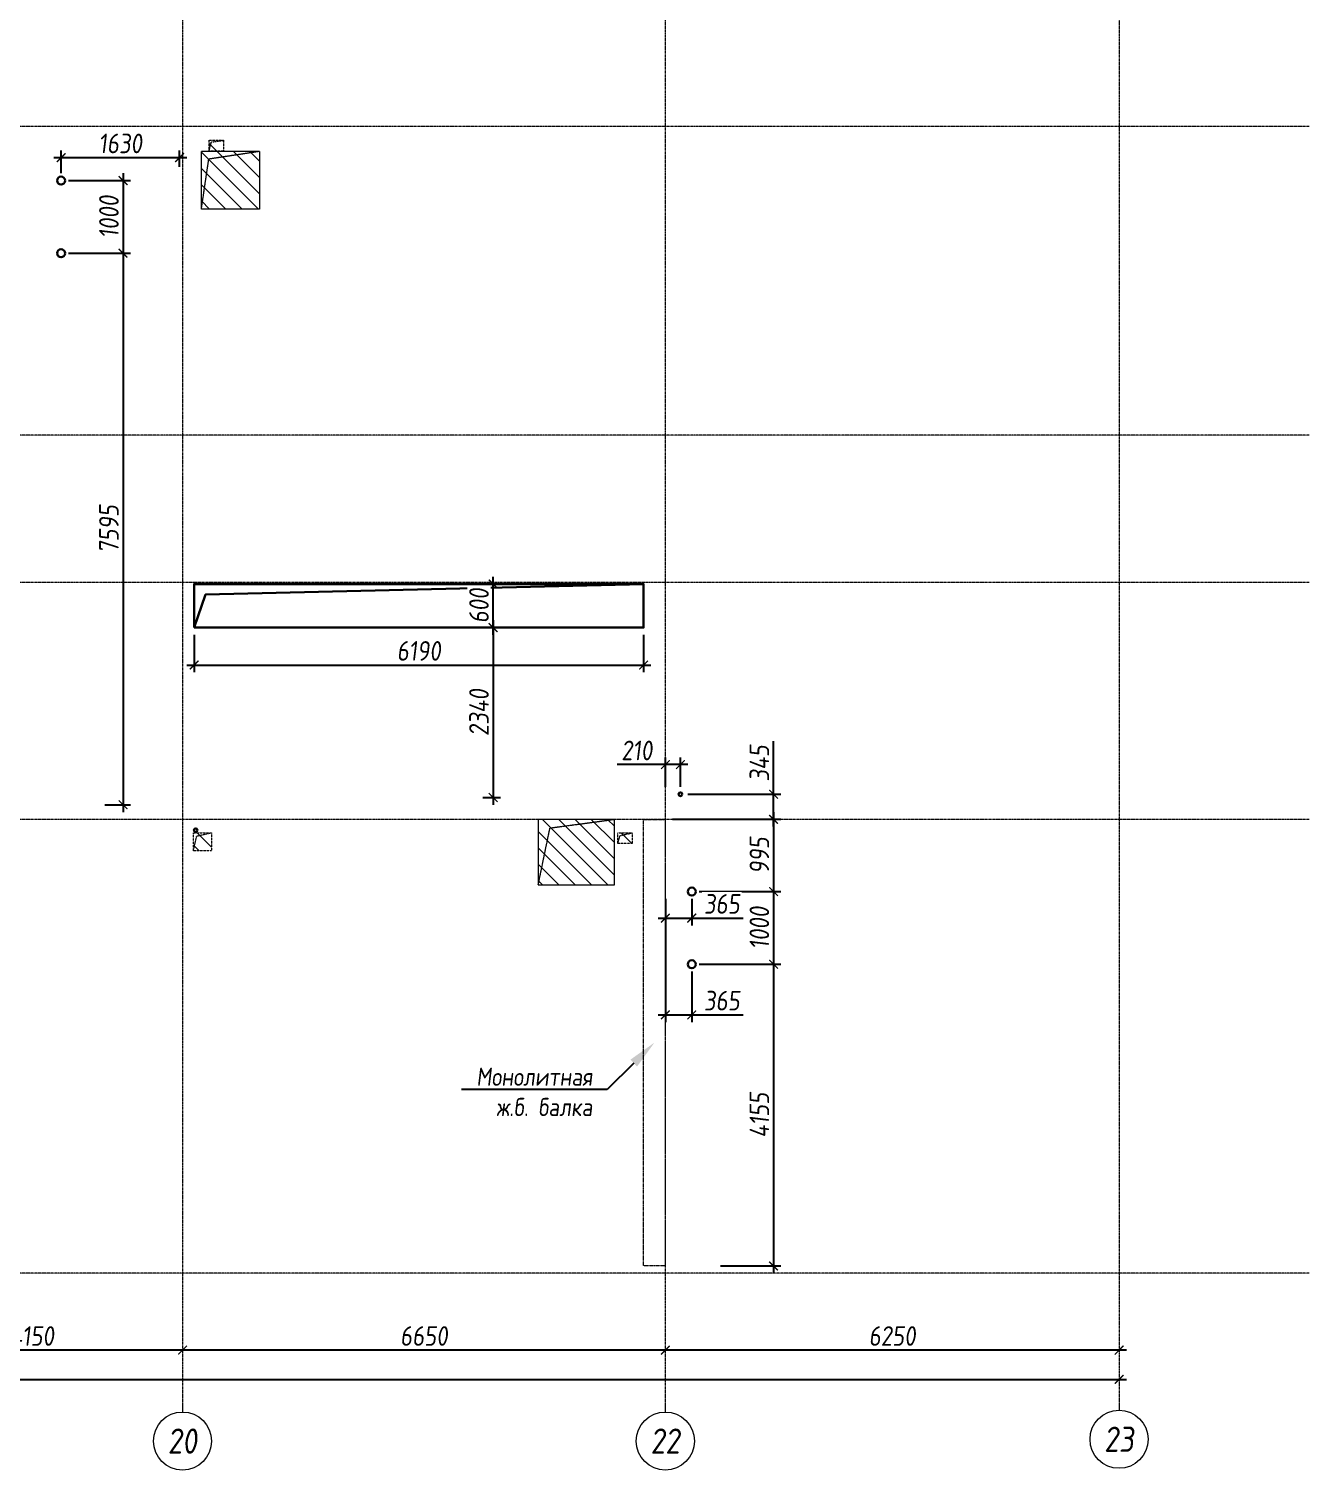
# Model space of a CAD drawing. Header units: millimetres. Extents: x -233751 to 529254, y -907864 to 285890.
# Drawn here: x 382953 to 400588, y 52494 to 72340 of the extents above; entities that cross this region are included whole.
import ezdxf
from ezdxf import colors
from ezdxf.entities.mleader import LeaderData, LeaderLine
from ezdxf.enums import TextEntityAlignment as Align
from ezdxf.math import Vec2, Vec3

# ---------------------------------------------------------------- set-up
doc = ezdxf.new("R2010")
doc.units = ezdxf.units.MM
doc.linetypes.add('ADSK_Штриховая_ш2 п1', pattern=[3, 2, -1])
doc.linetypes.add('осевая', pattern=[2, 1.25, -0.25, 0.25, -0.25])
doc.layers.get('0').update_dxf_attribs({"lineweight": 30})
doc.layers.get('Defpoints').update_dxf_attribs({"lineweight": 0})
for name, color, linetype, lineweight in [('КР_БалкиЖБ', 7, 'ADSK_Штриховая_ш2 п1', 5), ('КР_Новые отверстия', 5, 'Continuous', 30), ('КР_Оси', 7, 'Continuous', 5), ('КР_Размеры отверстия', 7, 'Continuous', 5), ('КР_Сущ отверстия', 6, 'Continuous', 15), ('КР_Тонкая', 250, 'Continuous', 0)]:
    doc.layers.add(name, color=color, linetype=linetype, lineweight=lineweight)
doc.styles.add('ISOCPEUR', font='isocpeur.ttf', dxfattribs={"width": 0.85, "oblique": 7})
doc.dimstyles.new('R_100', dxfattribs={"dimtxt": 270, "dimasz": 120, "dimexe": 100, "dimexo": 100, "dimgap": 60, "dimtad": 1, "dimdec": 0, "dimrnd": 5, "dimzin": 0, "dimdsep": 46, "dimtxsty": 'ISOCPEUR', "dimblk": 'ARCHTICK', "dimcen": 0, "dimdle": 100, "dimclrd": 256, "dimclre": 256, "dimclrt": 256, "dimadec": 0, "dimazin": 0, "dimtfac": 2, "dimtdec": 0, "dimtmove": 0, "dimatfit": 3, "dimfxl": 1, "dimtvp": 3, "dimtfill": 1, "dimtolj": 1, "dimtzin": 0, "dimarcsym": 0})

# ---------------------------------------------------------------- blocks, each defined once
blk = doc.blocks.new('*U2232')
at = {"color": 0, "linetype": 'ByBlock', "lineweight": -2, "ltscale": 10}
blk.add_line((0, 0), (-74924, 0), dxfattribs=at)
blk = doc.blocks.new('*U1875')
at = {"color": 0, "linetype": 'ByBlock', "lineweight": -2, "ltscale": 10}
blk.add_line((0, 0), (-74924, 0), dxfattribs=at)
blk = doc.blocks.new('*U1876')
at = {"color": 0, "linetype": 'ByBlock', "lineweight": -2, "ltscale": 10}
blk.add_line((0, 0), (-74924, 0), dxfattribs=at)
blk = doc.blocks.new('*U1877')
at = {"color": 0, "linetype": 'ByBlock', "lineweight": -2, "ltscale": 10}
blk.add_line((0, 0), (-74924, 0), dxfattribs=at)
blk = doc.blocks.new('*U1884')
at = {"color": 0, "linetype": 'ByBlock', "lineweight": -2, "ltscale": 10}
blk.add_line((0, 0), (-74924, 0), dxfattribs=at)
blk = doc.blocks.new('*U1895')
at = {"color": 0, "linetype": 'ByBlock', "lineweight": -2, "ltscale": 10}
blk.add_line((0, 0), (0, -34307), dxfattribs=at)
at = {"color": 0, "linetype": 'Continuous', "lineweight": -2}
blk.add_line((0, -34307), (0, -34407), dxfattribs=at)
blk.add_circle((0, -34807), 400, dxfattribs=at)
at = {"color": 0, "linetype": 'Continuous', "lineweight": -2, "style": 'ISOCPEUR', "oblique": 7, "width": 0.856383}
blk.add_text('20', height=347.4, dxfattribs=at).set_placement((0, -34807), align=Align.MIDDLE_CENTER)
blk = doc.blocks.new('*U1896')
at = {"color": 0, "linetype": 'ByBlock', "lineweight": -2, "ltscale": 10}
blk.add_line((0, 0), (0, -34307), dxfattribs=at)
at = {"color": 0, "linetype": 'Continuous', "lineweight": -2}
blk.add_line((0, -34307), (0, -34407), dxfattribs=at)
blk.add_circle((0, -34807), 400, dxfattribs=at)
at = {"color": 0, "linetype": 'Continuous', "lineweight": -2, "style": 'ISOCPEUR', "oblique": 7, "width": 0.856383}
blk.add_text('22', height=347.4, dxfattribs=at).set_placement((0, -34807), align=Align.MIDDLE_CENTER)
blk = doc.blocks.new('*U1897')
at = {"color": 0, "linetype": 'ByBlock', "lineweight": -2, "ltscale": 10}
blk.add_line((0, 0), (0, -34307), dxfattribs=at)
at = {"color": 0, "linetype": 'Continuous', "lineweight": -2}
blk.add_line((0, -34307), (0, -34407), dxfattribs=at)
blk.add_circle((0, -34807), 400, dxfattribs=at)
at = {"color": 0, "linetype": 'Continuous', "lineweight": -2, "style": 'ISOCPEUR', "oblique": 7, "width": 0.856383}
blk.add_text('23', height=347.4, dxfattribs=at).set_placement((0, -34807), align=Align.MIDDLE_CENTER)
blk = doc.blocks.new('_ArchTick')
at = {"color": 0, "linetype": 'ByBlock', "const_width": 0.15}
blk.add_lwpolyline([(-0.5, -0.5), (0.5, 0.5)], dxfattribs=at)
blk = doc.blocks.new('*D20')
at = {"layer": 'Defpoints', "color": 0, "transparency": 16777216}
for p in [(329555, 53745), (397970, 53745), (397970, 53745)]:
    blk.add_point(p, dxfattribs=at)
at = {"layer": 'КР_Оси', "lineweight": -2, "transparency": 16777216}
blk.add_line((329455, 53745), (398070, 53745), dxfattribs=at)
at = {"layer": 'КР_Оси', "lineweight": -2, "transparency": 16777216, "xscale": 120, "yscale": 120, "zscale": 120, "rotation": 180}
blk.add_blockref('_ArchTick', (329555, 53745), dxfattribs=at)
at = {"layer": 'КР_Оси', "lineweight": -2, "transparency": 16777216, "xscale": 120, "yscale": 120, "zscale": 120}
blk.add_blockref('_ArchTick', (397970, 53745), dxfattribs=at)
at = {"layer": 'КР_Оси', "transparency": 16777216, "insert": (365456, 53940), "char_height": 270, "attachment_point": 5, "style": 'ISOCPEUR', "bg_fill": 3, "box_fill_scale": 1.1, "bg_fill_color": 256, "bg_fill_true_color": 13158600, "bg_fill_transparency": 0}
blk.add_mtext('\\A1;68415', dxfattribs=at)
blk = doc.blocks.new('*D21')
at = {"layer": 'Defpoints', "color": 0, "transparency": 16777216}
for p in [(391720, 54147), (391720, 54147), (397970, 54147)]:
    blk.add_point(p, dxfattribs=at)
at = {"layer": 'КР_Оси', "lineweight": -2, "transparency": 16777216}
blk.add_line((398070, 54147), (391620, 54147), dxfattribs=at)
at = {"layer": 'КР_Оси', "lineweight": -2, "transparency": 16777216, "xscale": 120, "yscale": 120, "zscale": 120, "rotation": 180}
blk.add_blockref('_ArchTick', (391720, 54147), dxfattribs=at)
at = {"layer": 'КР_Оси', "lineweight": -2, "transparency": 16777216, "xscale": 120, "yscale": 120, "zscale": 120}
blk.add_blockref('_ArchTick', (397970, 54147), dxfattribs=at)
at = {"layer": 'КР_Оси', "transparency": 16777216, "insert": (394845, 54342), "char_height": 270, "attachment_point": 5, "style": 'ISOCPEUR', "bg_fill": 3, "box_fill_scale": 1.1, "bg_fill_color": 256, "bg_fill_true_color": 13158600, "bg_fill_transparency": 0}
blk.add_mtext('\\A1;6250', dxfattribs=at)
blk = doc.blocks.new('*D22')
at = {"layer": 'Defpoints', "color": 0, "transparency": 16777216}
for p in [(385070, 54147), (385070, 54147), (391720, 54147)]:
    blk.add_point(p, dxfattribs=at)
at = {"layer": 'КР_Оси', "lineweight": -2, "transparency": 16777216}
blk.add_line((391820, 54147), (384970, 54147), dxfattribs=at)
at = {"layer": 'КР_Оси', "lineweight": -2, "transparency": 16777216, "xscale": 120, "yscale": 120, "zscale": 120, "rotation": 180}
blk.add_blockref('_ArchTick', (385070, 54147), dxfattribs=at)
at = {"layer": 'КР_Оси', "lineweight": -2, "transparency": 16777216, "xscale": 120, "yscale": 120, "zscale": 120}
blk.add_blockref('_ArchTick', (391720, 54147), dxfattribs=at)
at = {"layer": 'КР_Оси', "transparency": 16777216, "insert": (388395, 54342), "char_height": 270, "attachment_point": 5, "style": 'ISOCPEUR', "bg_fill": 3, "box_fill_scale": 1.1, "bg_fill_color": 256, "bg_fill_true_color": 13158600, "bg_fill_transparency": 0}
blk.add_mtext('\\A1;6650', dxfattribs=at)
blk = doc.blocks.new('*D23')
at = {"layer": 'Defpoints', "color": 0, "transparency": 16777216}
for p in [(380920, 54147), (380920, 54147), (385070, 54147)]:
    blk.add_point(p, dxfattribs=at)
at = {"layer": 'КР_Оси', "lineweight": -2, "transparency": 16777216}
blk.add_line((385170, 54147), (380820, 54147), dxfattribs=at)
at = {"layer": 'КР_Оси', "lineweight": -2, "transparency": 16777216, "xscale": 120, "yscale": 120, "zscale": 120, "rotation": 180}
blk.add_blockref('_ArchTick', (380920, 54147), dxfattribs=at)
at = {"layer": 'КР_Оси', "lineweight": -2, "transparency": 16777216, "xscale": 120, "yscale": 120, "zscale": 120}
blk.add_blockref('_ArchTick', (385070, 54147), dxfattribs=at)
at = {"layer": 'КР_Оси', "transparency": 16777216, "insert": (382995, 54342), "char_height": 270, "attachment_point": 5, "style": 'ISOCPEUR', "bg_fill": 3, "box_fill_scale": 1.1, "bg_fill_color": 256, "bg_fill_true_color": 13158600, "bg_fill_transparency": 0}
blk.add_mtext('\\A1;4150', dxfattribs=at)
blk = doc.blocks.new('*D159')
at = {"layer": 'Defpoints', "color": 0, "transparency": 16777216}
for p in [(383398, 70251), (383398, 69251), (384251, 69251)]:
    blk.add_point(p, dxfattribs=at)
at = {"layer": 'КР_Размеры отверстия', "lineweight": -2, "transparency": 16777216}
for p, q in [((384251, 70351), (384251, 69151)), ((383498, 70251), (384351, 70251)), ((383498, 69251), (384351, 69251))]:
    blk.add_line(p, q, dxfattribs=at)
at = {"layer": 'КР_Размеры отверстия', "lineweight": -2, "transparency": 16777216, "xscale": 120, "yscale": 120, "zscale": 120}
for p, rotation in [((384251, 70251), 90), ((384251, 69251), 270)]:
    blk.add_blockref('_ArchTick', p, dxfattribs=dict(at, rotation=rotation))
at = {"layer": 'КР_Размеры отверстия', "transparency": 16777216, "insert": (384056, 69751), "char_height": 270, "attachment_point": 5, "rotation": 90, "style": 'ISOCPEUR', "bg_fill": 3, "box_fill_scale": 1.1, "bg_fill_color": 256, "bg_fill_true_color": 13158600, "bg_fill_transparency": 0}
blk.add_mtext('\\A1;1000', dxfattribs=at)
blk = doc.blocks.new('*D160')
at = {"layer": 'Defpoints', "color": 0, "transparency": 16777216}
for p in [(383398, 69251), (383899, 61656), (384251, 61656)]:
    blk.add_point(p, dxfattribs=at)
at = {"layer": 'КР_Размеры отверстия', "lineweight": -2, "transparency": 16777216}
for p, q in [((384251, 69351), (384251, 61556)), ((383498, 69251), (384351, 69251)), ((383999, 61656), (384351, 61656))]:
    blk.add_line(p, q, dxfattribs=at)
at = {"layer": 'КР_Размеры отверстия', "lineweight": -2, "transparency": 16777216, "xscale": 120, "yscale": 120, "zscale": 120}
for p, rotation in [((384251, 69251), 90), ((384251, 61656), 270)]:
    blk.add_blockref('_ArchTick', p, dxfattribs=dict(at, rotation=rotation))
at = {"layer": 'КР_Размеры отверстия', "transparency": 16777216, "insert": (384056, 65453), "char_height": 270, "attachment_point": 5, "rotation": 90, "style": 'ISOCPEUR', "bg_fill": 3, "box_fill_scale": 1.1, "bg_fill_color": 256, "bg_fill_true_color": 13158600, "bg_fill_transparency": 0}
blk.add_mtext('\\A1;7595', dxfattribs=at)
blk = doc.blocks.new('*D161')
at = {"layer": 'Defpoints', "color": 0, "transparency": 16777216}
for p in [(385030, 70567), (385030, 70338), (383398, 70251)]:
    blk.add_point(p, dxfattribs=at)
at = {"layer": 'КР_Размеры отверстия', "lineweight": -2, "transparency": 16777216}
for p, q in [((383398, 70351), (383398, 70667)), ((385030, 70438), (385030, 70667)), ((383298, 70567), (385130, 70567))]:
    blk.add_line(p, q, dxfattribs=at)
at = {"layer": 'КР_Размеры отверстия', "lineweight": -2, "transparency": 16777216, "xscale": 120, "yscale": 120, "zscale": 120, "rotation": 180}
blk.add_blockref('_ArchTick', (383398, 70567), dxfattribs=at)
at = {"layer": 'КР_Размеры отверстия', "lineweight": -2, "transparency": 16777216, "xscale": 120, "yscale": 120, "zscale": 120}
blk.add_blockref('_ArchTick', (385030, 70567), dxfattribs=at)
at = {"layer": 'КР_Размеры отверстия', "transparency": 16777216, "insert": (384214, 70762), "char_height": 270, "attachment_point": 5, "style": 'ISOCPEUR', "bg_fill": 3, "box_fill_scale": 1.1, "bg_fill_color": 256, "bg_fill_true_color": 13158600, "bg_fill_transparency": 0}
blk.add_mtext('\\A1;1630', dxfattribs=at)
blk = doc.blocks.new('*D162')
at = {"layer": 'Defpoints', "color": 0, "transparency": 16777216}
for p in [(385230, 64096), (391420, 64096), (391420, 63580)]:
    blk.add_point(p, dxfattribs=at)
at = {"layer": 'КР_Размеры отверстия', "lineweight": -2, "transparency": 16777216}
for p, q in [((385230, 63996), (385230, 63480)), ((391420, 63996), (391420, 63480)), ((385130, 63580), (391520, 63580))]:
    blk.add_line(p, q, dxfattribs=at)
at = {"layer": 'КР_Размеры отверстия', "lineweight": -2, "transparency": 16777216, "xscale": 120, "yscale": 120, "zscale": 120, "rotation": 180}
blk.add_blockref('_ArchTick', (385230, 63580), dxfattribs=at)
at = {"layer": 'КР_Размеры отверстия', "lineweight": -2, "transparency": 16777216, "xscale": 120, "yscale": 120, "zscale": 120}
blk.add_blockref('_ArchTick', (391420, 63580), dxfattribs=at)
at = {"layer": 'КР_Размеры отверстия', "transparency": 16777216, "insert": (388325, 63775), "char_height": 270, "attachment_point": 5, "style": 'ISOCPEUR', "bg_fill": 3, "box_fill_scale": 1.1, "bg_fill_color": 256, "bg_fill_true_color": 13158600, "bg_fill_transparency": 0}
blk.add_mtext('\\A1;6190', dxfattribs=at)
blk = doc.blocks.new('*D163')
at = {"layer": 'КР_Размеры отверстия', "lineweight": -2, "transparency": 16777216}
for p, q in [((389348, 63996), (389348, 64796)), ((389112, 64696), (389448, 64696)), ((389142, 64096), (389448, 64096))]:
    blk.add_line(p, q, dxfattribs=at)
at = {"layer": 'КР_Размеры отверстия', "lineweight": -2, "transparency": 16777216, "xscale": 120, "yscale": 120, "zscale": 120}
for p, rotation in [((389348, 64696), 90), ((389348, 64096), 270)]:
    blk.add_blockref('_ArchTick', p, dxfattribs=dict(at, rotation=rotation))
at = {"layer": 'КР_Размеры отверстия', "transparency": 16777216, "insert": (389153, 64396), "char_height": 270, "attachment_point": 5, "rotation": 90, "style": 'ISOCPEUR', "bg_fill": 3, "box_fill_scale": 1.1, "bg_fill_color": 256, "bg_fill_true_color": 13158600, "bg_fill_transparency": 0}
blk.add_mtext('\\A1;600', dxfattribs=at)
at = {"layer": 'Defpoints', "color": 0, "transparency": 16777216}
for p in [(389012, 64696), (389348, 64696), (389042, 64096)]:
    blk.add_point(p, dxfattribs=at)
blk = doc.blocks.new('*D164')
at = {"layer": 'Defpoints', "color": 0, "transparency": 16777216}
for p in [(389042, 64096), (389106, 61756), (389348, 61756)]:
    blk.add_point(p, dxfattribs=at)
at = {"layer": 'КР_Размеры отверстия', "lineweight": -2, "transparency": 16777216}
for p, q in [((389348, 64196), (389348, 61656)), ((389142, 64096), (389448, 64096)), ((389206, 61756), (389448, 61756))]:
    blk.add_line(p, q, dxfattribs=at)
at = {"layer": 'КР_Размеры отверстия', "lineweight": -2, "transparency": 16777216, "xscale": 120, "yscale": 120, "zscale": 120}
for p, rotation in [((389348, 64096), 90), ((389348, 61756), 270)]:
    blk.add_blockref('_ArchTick', p, dxfattribs=dict(at, rotation=rotation))
at = {"layer": 'КР_Размеры отверстия', "transparency": 16777216, "insert": (389153, 62926), "char_height": 270, "attachment_point": 5, "rotation": 90, "style": 'ISOCPEUR', "bg_fill": 3, "box_fill_scale": 1.1, "bg_fill_color": 256, "bg_fill_true_color": 13158600, "bg_fill_transparency": 0}
blk.add_mtext('\\A1;2340', dxfattribs=at)
blk = doc.blocks.new('*D165')
at = {"layer": 'Defpoints', "color": 0, "transparency": 16777216}
for p in [(391720, 62209), (391720, 61801), (391928, 61801)]:
    blk.add_point(p, dxfattribs=at)
at = {"layer": 'КР_Размеры отверстия', "lineweight": -2, "transparency": 16777216}
for p, q in [((391720, 62209), (391056, 62209)), ((391720, 61901), (391720, 62309)), ((392028, 62209), (391720, 62209)), ((391928, 61901), (391928, 62309))]:
    blk.add_line(p, q, dxfattribs=at)
at = {"layer": 'КР_Размеры отверстия', "lineweight": -2, "transparency": 16777216, "xscale": 120, "yscale": 120, "zscale": 120, "rotation": 180}
blk.add_blockref('_ArchTick', (391720, 62209), dxfattribs=at)
at = {"layer": 'КР_Размеры отверстия', "lineweight": -2, "transparency": 16777216, "xscale": 120, "yscale": 120, "zscale": 120}
blk.add_blockref('_ArchTick', (391928, 62209), dxfattribs=at)
at = {"layer": 'КР_Размеры отверстия', "transparency": 16777216, "insert": (391328, 62404), "char_height": 270, "attachment_point": 5, "style": 'ISOCPEUR', "bg_fill": 3, "box_fill_scale": 1.1, "bg_fill_color": 256, "bg_fill_true_color": 13158600, "bg_fill_transparency": 0}
blk.add_mtext('\\A1;210', dxfattribs=at)
blk = doc.blocks.new('*D166')
at = {"layer": 'Defpoints', "color": 0, "transparency": 16777216}
for p in [(391928, 61801), (393210, 61801), (391720, 61456)]:
    blk.add_point(p, dxfattribs=at)
at = {"layer": 'КР_Размеры отверстия', "lineweight": -2, "transparency": 16777216}
for p, q in [((393210, 61801), (393210, 62533)), ((392028, 61801), (393310, 61801)), ((393210, 61356), (393210, 61801)), ((391820, 61456), (393310, 61456))]:
    blk.add_line(p, q, dxfattribs=at)
at = {"layer": 'КР_Размеры отверстия', "lineweight": -2, "transparency": 16777216, "xscale": 120, "yscale": 120, "zscale": 120}
for p, rotation in [((393210, 61801), 90), ((393210, 61456), 270)]:
    blk.add_blockref('_ArchTick', p, dxfattribs=dict(at, rotation=rotation))
at = {"layer": 'КР_Размеры отверстия', "transparency": 16777216, "insert": (393015, 62227), "char_height": 270, "attachment_point": 5, "rotation": 90, "style": 'ISOCPEUR', "bg_fill": 3, "box_fill_scale": 1.1, "bg_fill_color": 256, "bg_fill_true_color": 13158600, "bg_fill_transparency": 0}
blk.add_mtext('\\A1;345', dxfattribs=at)
blk = doc.blocks.new('*D167')
at = {"layer": 'Defpoints', "color": 0, "transparency": 16777216}
for p in [(391720, 61456), (392084, 60461), (393210, 60461)]:
    blk.add_point(p, dxfattribs=at)
at = {"layer": 'КР_Размеры отверстия', "lineweight": -2, "transparency": 16777216}
for p, q in [((393210, 61556), (393210, 60361)), ((391820, 61456), (393310, 61456)), ((392184, 60461), (393310, 60461))]:
    blk.add_line(p, q, dxfattribs=at)
at = {"layer": 'КР_Размеры отверстия', "lineweight": -2, "transparency": 16777216, "xscale": 120, "yscale": 120, "zscale": 120}
for p, rotation in [((393210, 61456), 90), ((393210, 60461), 270)]:
    blk.add_blockref('_ArchTick', p, dxfattribs=dict(at, rotation=rotation))
at = {"layer": 'КР_Размеры отверстия', "transparency": 16777216, "insert": (393015, 60958), "char_height": 270, "attachment_point": 5, "rotation": 90, "style": 'ISOCPEUR', "bg_fill": 3, "box_fill_scale": 1.1, "bg_fill_color": 256, "bg_fill_true_color": 13158600, "bg_fill_transparency": 0}
blk.add_mtext('\\A1;995', dxfattribs=at)
blk = doc.blocks.new('*D168')
at = {"layer": 'Defpoints', "color": 0, "transparency": 16777216}
for p in [(392084, 60461), (392084, 59461), (393210, 59461)]:
    blk.add_point(p, dxfattribs=at)
at = {"layer": 'КР_Размеры отверстия', "lineweight": -2, "transparency": 16777216}
for p, q in [((393210, 60561), (393210, 59361)), ((392184, 60461), (393310, 60461)), ((392184, 59461), (393310, 59461))]:
    blk.add_line(p, q, dxfattribs=at)
at = {"layer": 'КР_Размеры отверстия', "lineweight": -2, "transparency": 16777216, "xscale": 120, "yscale": 120, "zscale": 120}
for p, rotation in [((393210, 60461), 90), ((393210, 59461), 270)]:
    blk.add_blockref('_ArchTick', p, dxfattribs=dict(at, rotation=rotation))
at = {"layer": 'КР_Размеры отверстия', "transparency": 16777216, "insert": (393015, 59961), "char_height": 270, "attachment_point": 5, "rotation": 90, "style": 'ISOCPEUR', "bg_fill": 3, "box_fill_scale": 1.1, "bg_fill_color": 256, "bg_fill_true_color": 13158600, "bg_fill_transparency": 0}
blk.add_mtext('\\A1;1000', dxfattribs=at)
blk = doc.blocks.new('*D169')
at = {"layer": 'Defpoints', "color": 0, "transparency": 16777216}
for p in [(392084, 59461), (392380, 55306), (393210, 55306)]:
    blk.add_point(p, dxfattribs=at)
at = {"layer": 'КР_Размеры отверстия', "lineweight": -2, "transparency": 16777216}
for p, q in [((393210, 59561), (393210, 55206)), ((392184, 59461), (393310, 59461)), ((392480, 55306), (393310, 55306))]:
    blk.add_line(p, q, dxfattribs=at)
at = {"layer": 'КР_Размеры отверстия', "lineweight": -2, "transparency": 16777216, "xscale": 120, "yscale": 120, "zscale": 120}
for p, rotation in [((393210, 59461), 90), ((393210, 55306), 270)]:
    blk.add_blockref('_ArchTick', p, dxfattribs=dict(at, rotation=rotation))
at = {"layer": 'КР_Размеры отверстия', "transparency": 16777216, "insert": (393015, 57383), "char_height": 270, "attachment_point": 5, "rotation": 90, "style": 'ISOCPEUR', "bg_fill": 3, "box_fill_scale": 1.1, "bg_fill_color": 256, "bg_fill_true_color": 13158600, "bg_fill_transparency": 0}
blk.add_mtext('\\A1;4155', dxfattribs=at)
blk = doc.blocks.new('*D170')
at = {"layer": 'Defpoints', "color": 0, "transparency": 16777216}
for p in [(391720, 60459), (392084, 60461), (392084, 60096)]:
    blk.add_point(p, dxfattribs=at)
at = {"layer": 'КР_Размеры отверстия', "lineweight": -2, "transparency": 16777216}
for p, q in [((391720, 60359), (391720, 59996)), ((392084, 60361), (392084, 59996)), ((391620, 60096), (392084, 60096)), ((392084, 60096), (392793, 60096))]:
    blk.add_line(p, q, dxfattribs=at)
at = {"layer": 'КР_Размеры отверстия', "lineweight": -2, "transparency": 16777216, "xscale": 120, "yscale": 120, "zscale": 120, "rotation": 180}
blk.add_blockref('_ArchTick', (391720, 60096), dxfattribs=at)
at = {"layer": 'КР_Размеры отверстия', "lineweight": -2, "transparency": 16777216, "xscale": 120, "yscale": 120, "zscale": 120}
blk.add_blockref('_ArchTick', (392084, 60096), dxfattribs=at)
at = {"layer": 'КР_Размеры отверстия', "transparency": 16777216, "insert": (392499, 60291), "char_height": 270, "attachment_point": 5, "style": 'ISOCPEUR', "bg_fill": 3, "box_fill_scale": 1.1, "bg_fill_color": 256, "bg_fill_true_color": 13158600, "bg_fill_transparency": 0}
blk.add_mtext('\\A1;365', dxfattribs=at)
blk = doc.blocks.new('*D171')
at = {"layer": 'Defpoints', "color": 0, "transparency": 16777216}
for p in [(391720, 60456), (392084, 59461), (392084, 58764)]:
    blk.add_point(p, dxfattribs=at)
at = {"layer": 'КР_Размеры отверстия', "lineweight": -2, "transparency": 16777216}
for p, q in [((391720, 60356), (391720, 58664)), ((392084, 59361), (392084, 58664)), ((391620, 58764), (392084, 58764)), ((392084, 58764), (392793, 58764))]:
    blk.add_line(p, q, dxfattribs=at)
at = {"layer": 'КР_Размеры отверстия', "lineweight": -2, "transparency": 16777216, "xscale": 120, "yscale": 120, "zscale": 120, "rotation": 180}
blk.add_blockref('_ArchTick', (391720, 58764), dxfattribs=at)
at = {"layer": 'КР_Размеры отверстия', "lineweight": -2, "transparency": 16777216, "xscale": 120, "yscale": 120, "zscale": 120}
blk.add_blockref('_ArchTick', (392084, 58764), dxfattribs=at)
at = {"layer": 'КР_Размеры отверстия', "transparency": 16777216, "insert": (392499, 58959), "char_height": 270, "attachment_point": 5, "style": 'ISOCPEUR', "bg_fill": 3, "box_fill_scale": 1.1, "bg_fill_color": 256, "bg_fill_true_color": 13158600, "bg_fill_transparency": 0}
blk.add_mtext('\\A1;365', dxfattribs=at)

msp = doc.modelspace()

# ---------------------------------------------------------------- hatches: boundary and pattern name
at = {"layer": 'КР_Сущ отверстия'}
h = msp.add_hatch(dxfattribs=at)
h.set_pattern_fill('ANSI31', scale=50, angle=90, style=0)
h.paths.add_polyline_path([(385329.6, 69855.7), (386129.6, 69855.7), (386129.6, 70655.7), (385329.6, 70655.7)])
h = msp.add_hatch(dxfattribs=at)
h.set_pattern_fill('ANSI31', scale=50, angle=90, style=0)
h.paths.add_polyline_path([(385634.6, 70805.7), (385434.6, 70805.7), (385434.6, 70655.7), (385634.6, 70655.7)])
h = msp.add_hatch(dxfattribs=at)
h.set_pattern_fill('ANSI31', scale=50, angle=90, style=0)
h.paths.add_polyline_path([(391019.6, 60555.7), (391019.6, 61455.7), (389969.6, 61455.7), (389969.6, 60555.7)])
h = msp.add_hatch(dxfattribs=at)
h.set_pattern_fill('ANSI31', scale=50, angle=90, style=0)
h.paths.add_polyline_path([(385469.6, 61270.7), (385219.6, 61270.7), (385219.6, 61020.7), (385469.6, 61020.7)])
h = msp.add_hatch(dxfattribs=at)
h.set_pattern_fill('ANSI31', scale=50, angle=90, style=0)
h.paths.add_polyline_path([(391264.6, 61270.7), (391064.6, 61270.7), (391064.6, 61120.7), (391264.6, 61120.7)])

# ---------------------------------------------------------------- linework, layer by layer
at = {"layer": 'КР_Новые отверстия'}
msp.add_lwpolyline([(385229.6, 64095.7), (391419.6, 64095.7), (391419.6, 64695.7), (385229.6, 64695.7)], close=True, dxfattribs=at)
msp.add_lwpolyline([(385229.6, 64095.7), (385388.4, 64552.8), (391419.6, 64695.7)], dxfattribs=at)
for centre, radius in [((383397.5, 70250.8), 55), ((383397.5, 69250.8), 55), ((391928, 61801), 25), ((385250.9, 61306.4), 25), ((392084.3, 60460.7), 55), ((392084.3, 59460.7), 55)]:
    msp.add_circle(centre, radius, dxfattribs=at)
at = {"layer": 'КР_Сущ отверстия', "linetype": 'ADSK_Штриховая_ш2 п1'}
for points in [[(385329.6, 70655.7), (386129.6, 70655.7), (386129.6, 69855.7), (385329.6, 69855.7)], [(391019.6, 61455.7), (389969.6, 61455.7), (389969.6, 60555.7), (391019.6, 60555.7)]]:
    msp.add_lwpolyline(points, close=True, dxfattribs=at)
for points in [[(385329.6, 69855.7), (385432.2, 70550.6), (386129.6, 70655.7)], [(389969.6, 60555.7), (390130.9, 61336.6), (391019.6, 61455.7)]]:
    msp.add_lwpolyline(points, dxfattribs=at)
at = {"layer": 'КР_Сущ отверстия', "linetype": 'ADSK_Штриховая_ш2 п1', "ltscale": 0.3}
for points in [[(385434.6, 70805.7), (385634.6, 70805.7), (385634.6, 70655.7), (385434.6, 70655.7)], [(385219.6, 61270.7), (385469.6, 61270.7), (385469.6, 61020.7), (385219.6, 61020.7)], [(391064.6, 61270.7), (391264.6, 61270.7), (391264.6, 61120.7), (391064.6, 61120.7)]]:
    msp.add_lwpolyline(points, close=True, dxfattribs=at)
for points in [[(385434.6, 70655.7), (385467.2, 70781.8), (385634.6, 70805.7)], [(385219.6, 61020.7), (385265.8, 61225.2), (385469.6, 61270.7)], [(391064.6, 61120.7), (391095.9, 61231.9), (391264.6, 61270.7)]]:
    msp.add_lwpolyline(points, dxfattribs=at)

# ---------------------------------------------------------------- block references
at = {"layer": 'КР_Оси', "linetype": 'осевая'}
for name, p in [('*U1897', (397969.6, 87726.9)), ('*U1895', (385069.6, 87701.9)), ('*U1896', (391719.6, 87701.9)), ('*U1877', (400588, 70995.7)), ('*U1876', (400588, 66745.7)), ('*U1875', (400588, 64715.7)), ('*U2232', (400588, 61455.7)), ('*U1884', (400588, 55205.7))]:
    msp.add_blockref(name, p, dxfattribs=at)

# ---------------------------------------------------------------- leaders
at = {"layer": 'КР_Тонкая', "lineweight": 5}
ml = msp.add_multileader_mtext('Standard', dxfattribs=at)
ml.set_content('Монолитная\\Pж.б. балка', color=256, style='ISOCPEUR')
ml.set_leader_properties()
ml.build(insert=Vec2(0, 0))
ml.multileader.update_dxf_attribs({"has_dogleg": 0, "text_left_attachment_type": 6, "text_right_attachment_type": 6, "arrow_head_size": 400, "scale": 100})
ctx = ml.context
ctx.base_point, ctx.scale, ctx.char_height, ctx.arrow_head_size, ctx.landing_gap_size, ctx.plane_origin = Vec3(388934.5, 57736.5), 100, 250, 400, 200, Vec3(391569.6, 58380.7)
ctx.left_attachment, ctx.right_attachment, ctx.text_align_type = 6, 6, 2
notes = []
notes.append((ctx, [(1, (1, 1, 0), (391716.5, 57736.5), (-1, 0), 800, [(0, [(391569.6, 58380.7)], 0, [])])]))
ctx.mtext.insert, ctx.mtext.alignment, ctx.mtext.flow_direction = Vec3(390716.5, 58036.5), 3, 5
for ctx, leaders in notes:
    for number, flags, end, landing, length, lines in leaders:
        leader = LeaderData()
        leader.index, (leader.has_last_leader_line, leader.has_dogleg_vector, leader.attachment_direction) = number, flags
        leader.last_leader_point, leader.dogleg_vector, leader.dogleg_length = Vec3(end), Vec3(landing), length
        for number, points, colour, breaks in lines:
            line = LeaderLine()
            line.index, line.vertices, line.color, line.breaks = number, Vec3.list(points), colors.encode_raw_color(colour), breaks
            leader.lines.append(line)
        ctx.leaders.append(leader)

# ---------------------------------------------------------------- next in the draw order: dimensions: what is measured, and where the dimension line sits
at = {"layer": 'КР_Оси'}
dim = msp.add_linear_dim(base=(397969.6, 53745), p1=(329554.6, 53745), p2=(397969.6, 53745), dimstyle='R_100', override={"dimpost": '\\X'}, dxfattribs=at)
dim.commit()
dim.dimension.update_dxf_attribs({"geometry": '*D20', "text_midpoint": (365455.9, 53745), "dimtype": 160})
at = {"layer": 'КР_Размеры отверстия'}
dim = msp.add_linear_dim(base=(384250.8, 69250.8), p1=(383397.5, 70250.8), p2=(383397.5, 69250.8), angle=90, dimstyle='R_100', override={"dimpost": '\\X'}, dxfattribs=at)
dim.commit()
dim.dimension.update_dxf_attribs({"geometry": '*D159', "text_midpoint": (384055.8, 69750.8)})
for base, p1, p2, picture, middle in [((391419.6, 63580.4), (385229.6, 64095.7), (391419.6, 64095.7), '*D162', (388324.6, 63775.4)), ((391719.6, 62208.5), (391928, 61801), (391719.6, 61801), '*D165', (391328, 62403.5))]:
    dim = msp.add_linear_dim(base=base, p1=p1, p2=p2, dimstyle='R_100', override={"dimpost": '\\X'}, dxfattribs=at)
    dim.commit()
    dim.dimension.update_dxf_attribs({"geometry": picture, "text_midpoint": middle})

# ---------------------------------------------------------------- next in the draw order: dimensions: what is measured, and where the dimension line sits
at = {"layer": 'КР_Оси'}
dim = msp.add_linear_dim(base=(391719.6, 54147.1), p1=(397969.6, 54147.1), p2=(391719.6, 54147.1), dimstyle='R_100', override={"dimpost": '\\X'}, dxfattribs=at)
dim.commit()
dim.dimension.update_dxf_attribs({"geometry": '*D21', "text_midpoint": (394844.6, 54342.1)})
at = {"layer": 'КР_Размеры отверстия'}
dim = msp.add_linear_dim(base=(385029.6, 70567.1), p1=(383397.5, 70250.8), p2=(385029.6, 70338.1), dimstyle='R_100', override={"dimpost": '\\X'}, dxfattribs=at)
dim.commit()
dim.dimension.update_dxf_attribs({"geometry": '*D161', "text_midpoint": (384213.6, 70762.1)})
for base, p1, p2, picture, middle in [((384250.8, 61655.7), (383397.5, 69250.8), (383898.9, 61655.7), '*D160', (384055.8, 65453.3)), ((389348.2, 64695.7), (389042.1, 64095.7), (389011.8, 64695.7), '*D163', (389153.2, 64395.7)), ((393210, 61801), (391719.6, 61455.7), (391928, 61801), '*D166', (393015, 62227))]:
    dim = msp.add_linear_dim(base=base, p1=p1, p2=p2, angle=90, dimstyle='R_100', override={"dimpost": '\\X'}, dxfattribs=at)
    dim.commit()
    dim.dimension.update_dxf_attribs({"geometry": picture, "text_midpoint": middle})

# ---------------------------------------------------------------- next in the draw order: dimensions: what is measured, and where the dimension line sits
at = {"layer": 'КР_Оси'}
dim = msp.add_linear_dim(base=(385069.6, 54147.1), p1=(391719.6, 54147.1), p2=(385069.6, 54147.1), dimstyle='R_100', override={"dimpost": '\\X', "dimtmove": 1}, dxfattribs=at)
dim.commit()
dim.dimension.update_dxf_attribs({"geometry": '*D22', "text_midpoint": (388394.6, 54342.1)})
at = {"layer": 'КР_Размеры отверстия'}
for base, p1, p2, picture, middle in [((389348.2, 61755.7), (389042.1, 64095.7), (389105.8, 61755.7), '*D164', (389153.2, 62925.7)), ((393210, 60460.7), (391719.6, 61455.7), (392084.3, 60460.7), '*D167', (393015, 60958.2))]:
    dim = msp.add_linear_dim(base=base, p1=p1, p2=p2, angle=90, dimstyle='R_100', override={"dimpost": '\\X'}, dxfattribs=at)
    dim.commit()
    dim.dimension.update_dxf_attribs({"geometry": picture, "text_midpoint": middle})

# ---------------------------------------------------------------- next in the draw order: dimensions: what is measured, and where the dimension line sits
at = {"layer": 'КР_Оси'}
dim = msp.add_linear_dim(base=(380919.6, 54147.1), p1=(385069.6, 54147.1), p2=(380919.6, 54147.1), dimstyle='R_100', override={"dimpost": '\\X', "dimtmove": 1}, dxfattribs=at)
dim.commit()
dim.dimension.update_dxf_attribs({"geometry": '*D23', "text_midpoint": (382994.6, 54342.1)})
at = {"layer": 'КР_Размеры отверстия'}
dim = msp.add_linear_dim(base=(393210, 59460.7), p1=(392084.3, 60460.7), p2=(392084.3, 59460.7), angle=90, dimstyle='R_100', override={"dimpost": '\\X'}, dxfattribs=at)
dim.commit()
dim.dimension.update_dxf_attribs({"geometry": '*D168', "text_midpoint": (393015, 59960.7)})

# ---------------------------------------------------------------- next in the draw order: dimensions: what is measured, and where the dimension line sits
dim = msp.add_linear_dim(base=(392084.3, 60096.3), p1=(391719.6, 60458.6), p2=(392084.3, 60460.7), dimstyle='R_100', override={"dimpost": '\\X'}, dxfattribs=at)
dim.commit()
dim.dimension.update_dxf_attribs({"geometry": '*D170', "text_midpoint": (392498.9, 60096.3), "dimtype": 160})
dim = msp.add_linear_dim(base=(393210, 55305.7), p1=(392084.3, 59460.7), p2=(392380.3, 55305.7), angle=90, dimstyle='R_100', override={"dimpost": '\\X'}, dxfattribs=at)
dim.commit()
dim.dimension.update_dxf_attribs({"geometry": '*D169', "text_midpoint": (393015, 57383.2)})

# ---------------------------------------------------------------- next in the draw order: dimensions: what is measured, and where the dimension line sits
dim = msp.add_linear_dim(base=(392084.3, 58764.1), p1=(391719.6, 60455.7), p2=(392084.3, 59460.7), dimstyle='R_100', override={"dimpost": '\\X'}, dxfattribs=at)
dim.commit()
dim.dimension.update_dxf_attribs({"geometry": '*D171', "text_midpoint": (392498.9, 58959.1)})

# ---------------------------------------------------------------- next in the draw order: linework, layer by layer
at = {"layer": 'КР_БалкиЖБ', "ltscale": 2}
msp.add_lwpolyline([(391419.6, 55305.7), (391419.6, 61455.7), (391719.6, 61455.7), (391719.6, 55305.7)], close=True, dxfattribs=at)

doc.saveas('drawing.dxf')
